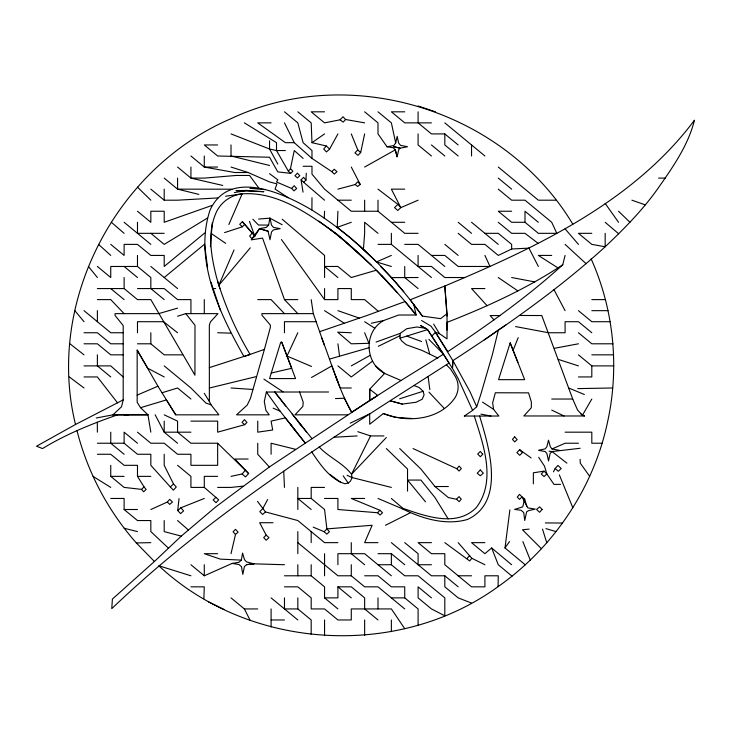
<?xml version="1.0" encoding="UTF-8"?>
<svg xmlns="http://www.w3.org/2000/svg" width="731" height="731" viewBox="0 0 731 731"><rect width="100%" height="100%" fill="white"/><g stroke="black" fill="none" stroke-linecap="round" stroke-linejoin="round"><path stroke-width="1.1" d="M428.859 339.312L443.516 354.151L449.017 363.079C331.947 438.024 212.62 512.129 111.761 608.649L112.4 599.073L154.415 561.49L181.251 536.115L215.746 506.903L269.355 466.972L369.722 400.579L369.758 389.12L384.625 373.431L401.017 380.495L443.516 354.151L427.58 329.608L420.499 325.478L427.58 329.608L452.462 368.387L458.163 378.585L472.61 410.393L464.377 416.04M421.577 320.489L431.007 326.154L435.448 332.294L452.909 360.611L452.462 368.387L452.909 360.611C506.026 325.98 558.274 289.586 605.167 246.767C623.991 228.94 642.412 210.336 657.434 189.146C672.319 167.911 688.163 145.606 694.45 120.222C633.22 202.067 536.691 247.343 444.813 286.013L447.016 313.681L440.61 318.652L422.408 316.121C392.446 274.481 355.531 237.337 311.909 210.053L311.982 197.717M431.829 336.114L435.448 332.294L439.514 333.701L447.016 338.864L447.016 313.681M311.909 210.053C283.546 193.258 229.388 168.139 210.062 210.044C193.468 260.081 219.803 313.645 243.98 356.582L264.421 349.372L270.342 327.406L270.342 325.067L262.018 315.289L261.862 313.636L313.307 313.636L324.345 345.178M190.928 575.79L158.819 565.767C249.18 650.252 397.993 659.426 498.076 586.646L498.268 575.79L484.909 575.79L484.909 586.838L471.541 586.838L444.813 564.734L444.813 553.696L431.454 553.696L418.095 542.649L431.454 542.649M203.867 598.716L204.287 586.838L190.928 586.838M324.262 218.359L324.555 211.241M370.389 255.905L350.99 238.315L337.247 227.359L337.914 211.241M305.969 180.109L303.566 177.331L301.081 179.863L303.639 182.266L305.969 180.109L306.271 173.229M591.123 258.838C609.197 299.143 616.544 344.009 612.724 387.987A247.215 247.215 0 0 1 607.735 421.129C594.011 487.641 553.522 547.683 498.076 586.646M572.83 224.216C504.993 110.774 351.099 61.98 231.014 118.678C116.192 167.746 45.395 302.205 75.503 424.492L36.55 446.202L42.526 448.569C65.982 434.196 91.603 423.898 117.499 414.861L112.903 414.833L96.264 418.013M150.833 432.176L147.945 414.806L140.553 407.706L137.163 402.306L137.163 350.094L157.923 386.206L175.723 414.833L218.889 414.833L211.003 404.782L209.368 401.483L209.349 367.638L250.121 354.444C235.702 330.439 224.39 304.425 216.586 277.524C211.158 256.179 206.864 232.449 216.568 211.661A32.466 32.466 0 0 1 242.144 193.87C277.944 191.321 309.35 214.448 336.909 234.285C366.103 258.29 392.565 285.474 416.131 315.006L398.66 315.024L383.674 320.534L371.366 323.248M391.368 266.468L376.474 261.936L363.398 249.454L364.641 233.326L364.641 222.288L378 233.326M210.382 246.758L212.273 222.845M177.706 510.549L180.868 507.798L183.609 510.868L180.584 513.619L177.706 510.549L179.022 498.588M525.287 564.835L505.002 547.948L509.882 509.909M190.928 564.734L204.287 575.79L232.129 563.418L238.918 562.303L241.349 560.11L242.564 553.065L244.51 559.708L246.594 561.92L253.849 563.829L284.469 564.734M244.766 224.271L242.372 226.802L239.722 224.326L242.372 221.676L252.286 232.97L249.646 236.067L251.912 238.717L259.523 228.629L266.349 227.378L268.615 225.084L269.876 218.149L282.175 224.719M524.62 498.926L522.766 506.83L514.633 509.406L521.121 510.284L523.743 512.605L524.739 520.472L526.649 511.819L528.568 510.658L535.284 509.096L527.855 507.926L521.998 496.888L519.494 494.339L517.265 497.08L519.503 499.383L521.998 496.888L524.62 498.926L526.74 506.181M479.582 416.04C488.938 446.604 505.797 501.685 467.529 519.449C445.91 525.708 422.326 518.736 402.735 508.959L402.863 508.319L391.368 498.46M437.887 358.08L422.125 350.469L406.235 344.749L401.602 340.829L399.985 338.206L400.25 333.354L406.765 328.712L416.816 326.995L425.369 328.228M290.481 168.623L292.893 171.228L290.636 173.338L288.389 171.246L290.481 168.623L294.246 150.54L303.109 158.399M351.282 133.91L357.742 149.91L354.946 152.88L357.962 155.356L360.657 152.605L364.641 133.91M328.566 391.999L266.367 392.026L264.284 401.483L265.892 410.393L269.227 414.833L236.552 414.833L247.242 405.047L250.395 398.505L264.421 349.372M387.055 146.767L393.781 145.56L395.69 142.965L397.189 136.322L398.596 142.947L400.506 145.332L407.532 146.748L400.104 148.146L393.881 146.748L400.104 148.146L398.806 149.617L397.097 156.772L395.307 149.855L393.196 147.753L387.055 146.767L378 133.91L378 122.863L364.641 111.816M505.971 324.866L498.414 329.973L492.374 354.617L480.76 394.576L476.722 406.747L472.61 410.393M231.014 553.696L235.492 534.452L238.096 532.159L235.537 529.326L233.07 531.748L235.492 534.452M177.569 308.153L158.664 313.636L115.059 313.636L115.059 315.463L123.192 325.569L123.192 399.93L121.52 406.765L112.903 414.833L147.945 414.806L112.903 414.833M435.448 332.294L447.811 351.629C487.76 324.993 527.234 297.151 562.751 264.786L565.081 255.421M271.256 373.029L269.575 378.576L295.543 378.576L281.709 342.117L280.722 342.272L271.256 373.029L291.724 368.296L281.709 342.117M510.174 342.903L498.551 379.663L524.666 379.663L510.174 342.903L517.895 362.402M513.061 350.414L518.215 337.621M234.039 249.947L218.834 285.282L250.294 247.827M228.858 224.518L242.144 193.861L225.559 196.246M297.828 332.751L286.981 356.024L311.497 366.459M383.921 435.932L370.562 435.932L351.52 474.245L352.104 477.571L350.487 481.108L348.258 483.054L344.858 483.721C329.763 479.061 320.178 464.322 311.653 451.877M553.468 471.851L555.176 468.452L557.954 465.437L561.225 468.534L558.237 471.303L555.176 468.452M383.674 320.534C363.545 331.445 364.687 363.106 384.625 373.431L375.752 366.048M267.647 499.538L262.804 508.566L259.807 511.663L262.63 514.496L265.49 511.938L297.828 520.545L324.555 542.649L337.914 542.649M329.635 149.023L326.3 145.972L323.678 149.033L326.446 151.938L329.635 149.023L337.914 133.91M519.412 315.463L541.781 315.536L572.729 399.035L577.563 410.082L582.443 415.226L591.808 399.035M270.013 218.14L271.512 225.102L273.504 227.432L280.174 228.648L273.357 229.945L271.503 232.001L270.004 239.731L268.049 231.234L259.523 228.629L254.808 236.241L251.912 238.717M505.002 547.948L509.498 541.57M458.182 542.649L471.806 558.283L469.667 560.933L444.813 542.649M456.829 468.717L459.123 466.076L461.343 468.571L459.05 471.047L456.829 468.717L413.061 448.56M466.926 558.639L469.686 555.459M231.014 476.365L242.135 473.962L245.351 470.252L217.646 443.224L190.928 443.224L177.569 432.176L177.569 421.129L164.201 414.833M167.344 502.042L169.693 499.374L172.461 501.996L169.711 504.399L167.344 502.042L150.833 509.507M355.202 184.541L357.651 181.818L360.228 184.376L357.678 186.496L355.202 184.541L337.914 189.146M248.147 459.031L234.788 459.031L248.604 473.56L245.488 476.904L242.135 473.962M456.51 499.273L459.013 496.605L461.27 499.209L459.169 501.667L456.51 499.273L448.35 497.573L434.991 486.526L420.901 469.019L399.702 448.56M519.65 449.702L516.908 452.626L519.695 455.303L522.354 452.8L519.65 449.702L531.126 457.944M364.641 122.863L345.617 119.509L343.15 122.132L340.098 119.811L324.555 122.863L311.187 111.816L324.555 111.816M291.614 188.434L294.173 185.72L296.649 188.47L294.026 190.882L291.614 188.434L276.51 181.992L277.78 179.771L269.547 173.695M386.343 437.513L351.52 474.245C342.885 462.933 328.758 457.368 319.127 446.915M340.098 119.811L342.994 116.75L345.617 119.509M313.206 527.142L324.153 531.72L326.885 528.897L372.134 525.269L364.641 542.649L378 542.649M331.837 171.666L334.195 169.245L337.028 171.703L334.268 174.051L331.837 171.666L311.982 158.399L294.246 142.673L284.469 122.863M560.558 484.379L553.961 484.379L546.861 473.944L544.056 471.148L541.251 473.999L544.065 476.585L546.861 473.944L544.494 466.14L538.683 457.323M244.711 424.684L246.95 422.436L244.483 419.631L242.034 422.408L244.711 424.684L217.646 432.176L217.646 421.129L190.928 421.129M110.746 465.318L110.746 476.365L124.115 487.413L141.531 489.368L144.034 486.892L137.483 476.365L137.483 465.318L124.115 465.318L110.746 454.262L97.387 454.262M266.166 535.11L263.699 537.541L266.13 540.236L268.99 537.678L266.166 535.11L259.669 522.72L273.029 522.72M377.516 512.742L379.983 510.311L382.532 512.742L380.074 515.035L377.516 512.742L337.914 509.507L337.914 498.46L324.555 498.46M215.91 497.299L213.16 499.986L216.011 502.69L218.715 499.83L204.287 487.413L190.928 487.413L190.928 476.365L177.569 465.318M173.512 483.949L176.262 487.02L173.366 490.154L170.35 486.965L173.512 483.949L164.201 465.318L164.201 454.262M404.727 189.146L391.368 189.146L400.816 207.631L397.947 204.388L394.512 207.613L397.765 210.473L400.816 207.631L418.095 200.193M253.904 563.765L246.612 564.643L244.419 566.552L242.82 574.356L241.486 566.644L239 564.542L232.129 563.418M511.636 564.734L491.643 547.948L484.909 553.696L471.541 542.649L484.909 542.649M446.449 364.888L450.643 369.128L455.532 376.94A20.377 20.377 0 0 1 455.212 397.417C439.834 420.325 407.121 423.103 383.309 413.563L369.703 424.254L369.694 413.892L350.231 423.148M204.643 233.043L164.201 266.468L164.201 255.421L150.833 255.421L137.483 244.382L124.115 244.382L124.115 255.421L110.746 244.382M150.833 266.468L164.201 277.524L204.543 244.2L207.595 267.93M372.6 361.096L351.282 376.94L337.914 365.893M484.333 339.924L498.414 329.973M297.828 111.816L311.187 122.863L311.982 142.673L324.555 133.91M369.722 400.579L377.708 395.434L369.685 389.194L369.722 400.579L401.017 380.495M447.016 330.12L447.052 322.344C487.239 306.691 526.704 288.626 562.751 264.786M321.704 337.859C331.381 362.731 338.508 388.819 351.62 412.202L374.025 397.755M207.33 218.121L164.201 244.382L150.833 233.326M311.497 377.507L331.892 365.893L340.207 387.987L351.282 387.987M364.641 167.052L395.307 149.855L397.097 156.772M351.282 365.893L370.05 355.385M75.503 424.492L123.192 399.875M385.493 525.269L410.31 512.797M378.32 346.302L399.738 335.831M538.354 266.468L528.952 248.129L511.636 249.006L498.268 255.421L484.909 244.382L471.541 244.382L458.182 233.326M580.122 448.277L552.051 451.566L550.151 453.403L548.533 460.959L546.834 453.375L545.171 451.566L538.5 450.296L545.088 448.898L546.834 446.851L548.515 440.208L550.361 446.86L552.033 448.953L565.081 443.224L578.449 443.224M376.474 261.936L391.368 255.421M137.163 395.124L157.923 386.206M180.868 507.798L204.287 498.46M319.548 331.691L366.332 315.737L405.065 301.556L416.131 315.006L413.828 304.626M337.247 227.359L351.282 222.288M376.081 342.062L400.25 333.354M212.182 205.374L164.201 222.288L164.201 211.241L150.833 211.241L150.833 222.288L137.483 211.241M399.985 338.206L427.58 329.608M140.553 407.706L166.357 399.93L175.723 414.833M224.563 232.604L242.372 226.802M329.407 359.131L368.991 347.728M399.629 398.815L423.094 391.268L424.081 394.859L422.244 399.208L416.058 402.269L402.297 404.079L390.345 400.835L402.306 404.069M177.569 316.231L185.82 313.636L217.966 313.636L210.354 322.015L209.34 325.277L209.349 367.638M162.054 392.748L177.569 387.987L190.928 399.035M256.535 376.538L209.368 388.033M554.326 348.321L578.449 343.798M234.359 192.619L246.493 190.435L263.864 191.714L235.967 190.627L246.493 190.435M251.181 239.869L262.557 238.087L284.469 299.609L297.828 313.636M544.056 471.148L533.365 472.802L533.365 483.84M246.612 564.643L253.849 563.829M243.03 486.152L231.014 487.413L217.646 487.413M529.143 529.116L522.482 529.774L541.415 548.689M258.628 219.072L269.876 218.149M402.863 508.319C425.616 516.205 456.372 527.563 476.128 507.753C496.687 481.345 483.337 444.411 474.291 416.04M217.948 197.927L177.569 200.193L164.201 200.193L150.833 189.146M333.775 437.266L357.194 435.932M577.819 388.609L612.724 387.987M335.456 398.578L344.338 398.231L351.62 412.202M76.983 430.55C87.437 472.052 107.987 510.878 136.322 542.932L150.833 542.649M380.97 266.852L391.46 277.616L418.095 277.524M124.115 414.833L128.428 414.806M404.727 111.816L391.368 111.816L404.727 122.863L431.454 122.863M271.1 122.863L257.741 122.863L285.382 142.673L294.246 142.673M458.182 144.957L444.813 133.91L431.454 133.91L418.095 122.863L418.095 111.816M217.646 144.957L204.287 144.957L217.646 155.995L269.547 157.238L277.78 171.904L290.636 173.338M285.382 150.54L276.51 150.54L269.547 149.014L231.014 133.91M303.109 166.275L311.982 166.275L311.982 174.124L324.555 189.146L351.282 211.241L378 211.241L404.727 233.326L418.095 233.326M217.646 167.052L204.287 167.052L190.928 155.995M288.051 197.644L275.066 189.073L276.948 183.883L269.547 181.918L248.12 172.516L234.752 172.516L204.287 167.052L204.287 155.995M658.613 178.099L665.393 178.099M337.914 200.193L351.282 200.193M556.044 200.193L538.354 200.193L498.268 167.052M511.636 211.241L498.268 211.241L511.636 222.288L524.995 222.288L538.354 233.326L556.821 233.326L551.713 222.288L524.995 200.193L511.636 200.193L498.268 189.146M391.368 222.288L404.727 222.288M164.201 233.326L137.483 233.326L124.115 222.288M484.909 233.326L498.268 233.326L511.636 244.382L511.636 249.006M591.808 233.326L578.449 233.326L591.808 244.382L605.167 246.767L605.167 233.326M378 244.382L391.368 244.382L431.454 277.524M404.727 244.382L418.095 244.382L444.813 266.468M431.454 255.421L444.813 255.421L458.182 266.468L490.008 266.468L484.909 255.421M551.713 255.421L538.354 255.421L557.917 267.893M164.201 299.609L150.833 288.571L150.833 277.524L137.483 266.468L110.746 266.468L110.746 277.524L97.387 266.468M464.953 277.524L444.813 277.524L431.454 266.468L418.095 266.468L418.095 255.421M97.387 288.571L124.115 288.571L137.483 299.609L150.833 299.609L194.93 375.158L194.994 325.258L185.82 313.636M137.483 288.571L164.201 288.571L177.569 299.609L190.928 299.609L190.928 313.636M212.785 288.571L215.654 288.571M484.909 288.571L471.541 288.571L487.12 305.75M97.387 299.609L110.746 299.609L124.115 313.636M257.741 299.609L271.1 299.609L284.469 313.636M284.469 299.609L297.828 299.609M281.444 239.521L324.555 299.609L337.914 299.609L337.914 288.571L351.282 288.571L351.282 299.609L364.641 299.609L378.43 311.397M591.808 299.609L605.423 299.609M591.808 310.666L607.991 310.666M500.123 315.573L490.117 315.573L494.037 319.895M316.057 321.704L284.469 321.704L284.469 332.751M610.166 321.704L591.808 321.704L578.449 310.666M84.028 332.751L97.387 332.751L110.746 343.798L123.192 343.798M123.192 332.751L110.746 332.751L84.028 310.666M84.028 343.798L97.387 343.798L110.746 354.846L123.192 354.846M137.483 343.798L150.833 343.798L164.201 354.846L182.796 354.846M612.989 343.798L591.808 343.798L578.449 332.751M591.808 354.846L613.501 354.846M84.028 365.893L110.746 365.893L123.192 376.94M578.449 354.846L591.808 365.893L613.757 365.893M84.028 376.94L97.387 376.94L117.527 402.845M578.449 376.94L591.808 376.94L591.808 365.893M551.713 399.035L572.729 399.035M347.636 414.833L295.013 414.833L302.881 406.399L303.201 402.178L299.518 391.871M464.304 416.04L498.825 416.04L493.617 409.406L482.506 402.096M580.944 414.139L584.48 415.985L523.844 415.966L531.318 407.752L531.373 402.032L528.55 392.858L495.335 392.766L492.648 402.872L493.617 409.406M190.928 432.176L164.201 432.176L155.146 414.806M565.081 432.176L591.808 432.176L591.808 443.224L602.216 443.224M97.387 443.224L124.115 443.224L137.483 454.262L150.833 454.262L150.833 465.318L170.35 486.965M110.746 476.365L124.115 476.365M137.483 476.365L150.833 476.365M217.646 476.365L204.287 476.365L204.287 487.413M434.991 486.526L448.35 486.526M324.555 487.413L311.187 487.413L311.187 498.46L324.555 509.507L326.885 528.897L329.443 531.729L326.839 534.151L324.153 531.72M110.746 498.46L124.115 498.46L124.115 509.507L137.483 520.545L150.833 520.545L150.833 531.601L168.331 548.058M311.187 498.46L297.828 498.46L311.187 509.507M364.641 498.46L351.282 498.46L379.983 510.311M124.115 509.507L137.483 509.507M217.646 553.696L204.287 553.696L220.287 559.124L241.349 560.11M378 553.696L391.368 553.696L404.727 564.734M378 564.734L391.368 564.734L404.727 575.79L418.095 575.79L444.813 597.876L444.813 615.794L431.454 608.932L418.095 597.876L418.095 586.838L431.454 597.876M431.454 564.734L418.095 564.734L391.368 542.649M284.469 575.79L311.187 575.79L324.555 586.838L324.555 597.876L337.914 608.932M404.727 608.932L378 586.838L364.641 586.838L351.282 575.79L337.914 575.79L297.828 542.649M364.641 575.79L378 575.79L391.368 586.838L404.727 586.838L404.727 597.876L418.095 608.932L418.095 625.069M458.182 586.838L444.813 575.79L431.454 575.79L418.095 564.734L418.095 553.696L404.727 542.649M458.182 575.79L471.541 575.79M284.469 586.838L297.828 586.838L311.187 597.876L311.187 608.932L324.555 608.932L337.914 619.97L351.282 619.97L351.282 608.932L391.368 608.932L404.727 628.697M324.555 597.876L337.914 597.876L337.914 586.838L351.282 586.838L364.641 597.876L364.641 608.932L378 619.97M391.368 597.876L404.727 597.876M231.014 597.876L244.373 608.932L257.741 608.932M311.187 634.362L311.187 619.97L297.828 608.932L284.469 608.932L284.469 597.876M271.1 619.97L284.469 619.97M231.937 189.201L177.569 189.146L164.201 178.099M268.615 225.084L258.472 225.038L252.835 219.227M545.353 522.921L562.623 523.04M217.646 332.751L230.877 333.153M351.282 332.751L337.685 332.185L351.282 343.798L368.927 343.314L364.641 332.751M231.014 387.987L252.798 389.459M412.129 418.516L395.279 417.291L383.309 413.563M249.874 188.324L265.207 189.649M549.063 451.219L552.051 451.566L566.9 463.152M515.538 326.574L548.597 332.751L565.081 332.751L565.081 321.704L578.449 321.704L591.808 332.751M480.879 414.139L490.967 416.04M552.033 448.953L559.389 450.333M511.636 277.524L534.827 281.919M311.982 142.673L326.3 145.972M222.745 185.455L190.928 178.099L177.569 167.052M269.547 165.462L231.014 155.995L231.014 144.957M198.859 194.382L177.569 189.146L177.569 178.099M295.498 449.291L271.1 443.224L271.1 454.262M391.368 487.413L352.104 477.571L347.079 475.333M124.188 528.275L137.483 531.601M181.251 536.115L164.201 531.601L164.201 520.545M545.929 528.623L555.925 531.538M259.523 228.629L268.049 231.234M435.457 111.816L418.095 105.977M231.014 167.052L248.12 172.516M558.219 359.369L578.449 365.893M357.788 431.683L370.562 435.932M211.003 404.782L205.895 403.046L190.928 387.987L164.201 365.893M631.895 200.193L645.254 204.854M337.914 310.666L359.296 318.104M406.801 336.141L421.568 341.496M582.443 415.226L584.48 415.985M414.212 385.621L419.119 387.503L423.094 391.268M471.541 603.066L458.182 597.876L444.813 586.838L444.813 575.79M568.672 387.987L584.371 394.512M378 498.46L402.735 508.959M273.111 408.154L280.083 411.133L305.275 443.132L285.346 417.885L271.1 421.129L272.681 429.983L257.741 432.176L257.741 421.129M551.713 410.082L563.994 415.985M208.408 601.796L224.161 609.49M471.806 558.283L484.909 564.734M164.201 376.94L147.763 368.269L137.163 350.094M244.373 122.863L276.51 142.673L276.51 150.54L288.389 171.246M93.056 476.365L110.746 487.413M324.555 310.666L344.228 323.203M364.641 321.704L374.765 328.219M263.882 379.133L283.061 391.862M498.268 277.524L517.84 290.892M211.405 233.582L225.705 243.386M318.88 221.091L336.909 234.285L363.892 258.016M329.791 474.346L340.938 482.615M69.299 376.94L84.028 387.987M538.354 243.505L524.995 233.326L511.636 233.326L498.268 222.288M378 189.146L397.947 204.388M69.938 343.798L84.028 354.846M177.569 332.751L163.589 321.704L137.483 321.704L137.483 332.751M329.855 229.168L344.219 240.6L371.202 265.088M498.268 178.099L511.636 189.146M458.182 155.995L444.813 144.957L444.813 133.91M444.813 244.382L458.182 255.421M164.201 277.524L177.569 288.571M110.746 288.571L124.115 299.609M177.569 443.224L164.201 432.176L164.201 421.129M124.115 454.262L110.746 443.224L110.746 432.176M444.813 122.863L484.909 155.995M538.354 222.288L524.995 211.241L524.995 222.288M431.454 144.957L444.813 155.995M378 111.816L391.368 122.863L395.69 142.965M431.454 155.995L418.095 144.957L418.095 133.91M471.541 222.288L498.268 244.382M458.182 222.288L471.541 233.326M284.469 111.816L297.828 122.863L303.109 142.673L311.982 150.54L311.982 158.399M418.095 288.571L404.727 277.524L404.727 266.468M337.914 277.524L324.555 266.468L337.914 266.468L351.282 277.524L376.374 270.205L397.308 292.72M150.833 244.382L137.483 233.326L137.483 222.288M124.115 266.468L137.483 277.524M391.368 575.79L364.641 553.696L337.914 553.696L337.914 564.734M364.641 564.734L351.282 553.696L351.282 542.649M110.746 376.94L97.387 365.893L97.387 354.846M337.914 586.838L351.282 597.876M137.483 432.176L150.833 443.224L164.201 443.224L177.569 454.262L190.928 454.262L190.928 465.318L217.646 465.318L217.646 443.224M137.483 443.224L124.115 432.176L124.115 443.224M271.1 597.876L297.828 619.97M512.029 576.183L498.268 564.734L491.643 547.948M605.167 222.288L618.654 233.783M303.639 182.266L324.555 200.193M282.175 219.199L324.555 255.421L324.555 277.524M111.377 222.288L124.115 233.326M177.569 520.545L188.443 530.03M98.539 244.382L110.746 255.421M565.081 244.382L586.079 263.699M357.742 149.91L360.657 152.605M358.848 245.15L363.398 249.454M618.536 211.241L629.958 222.288M386.343 448.56L407.532 469.019L407.532 491.113M137.483 187.154L150.833 200.193M154.415 561.49L136.322 542.932M245.351 470.252L248.604 473.56M392.383 287.128L381.418 275.322M428.996 392.172L444.357 408.547M269.355 466.972L257.741 454.262L257.741 443.224M242.372 221.676L254.808 236.241L249.472 221.329M391.46 277.616L403.768 291.724M141.531 489.368L143.623 491.789L146.127 489.432L144.034 486.892M565.081 228.849L578.449 244.382M74.845 310.666L84.028 321.704M425.524 501.832L407.532 480.066L420.901 480.066L434.991 497.573L448.149 518.846M285.629 406.052L274.637 391.853L312.018 438.719M88.414 266.468L97.387 277.524M292.208 414.139L306.609 432.167M265.49 511.938L257.513 501.42M297.828 421.129L301.711 426.219M422.408 316.121L410.192 299.801L444.813 286.013L447.025 316.094M290.609 424.364L297.005 432.907M259.002 188.278L249.554 175.458L236.186 175.458L204.287 178.099L190.928 178.099L190.928 167.052M266.367 392.026L280.083 411.133M589.707 476.365L580.259 463.152L580.122 459.324M605.167 203.41L618.536 222.288M343.159 475.844L348.258 483.054M204.287 393.333L209.368 401.483M452.928 360.63L469.987 391.706L476.722 406.747M433.629 324.162L439.514 333.701M277.78 164.046L269.547 149.014L269.547 140.8M553.961 289.65L565.081 310.666M351.282 167.052L360.228 184.376M244.373 608.932L250.048 620.116M559.334 474.858L572.812 507.707M522.857 541.57L530.313 560.129M336.022 376.94L337.914 382.103M220.524 310.666L210.985 282.175M217.628 281.481L219.894 288.571M542.512 529.116L546.751 542.713M425.835 339.814L429.645 353.767M301.081 179.863L303.036 192.152M311.187 299.609L313.307 313.636M337.914 343.798L339.522 355.851M428.128 376.703L429.819 389.577M283.729 471.212L284.469 487.413M97.305 422.207L97.387 432.176M471.541 144.957L471.541 155.995M391.368 233.326L391.368 244.382M391.368 553.696L391.368 564.734M391.368 619.97L391.368 631.611M378 200.193L378 211.241M378 597.876L378 608.932M364.641 200.193L364.641 211.241M364.641 619.97L364.641 635.33M351.282 564.734L351.282 575.79M324.555 288.571L324.555 299.609M324.555 553.696L324.555 575.79M324.555 619.97L324.555 635.632M311.187 531.601L311.187 542.649M311.187 564.734L311.187 575.79M297.828 487.413L297.828 509.507M297.828 531.601L297.828 553.696M297.828 564.734L297.828 575.79M297.828 597.876L297.828 608.932M271.1 608.932L271.1 626.997M204.287 299.609L204.287 313.636M204.287 564.734L204.287 575.79M164.201 189.146L164.201 200.193M150.833 332.751L150.833 343.798M137.483 255.421L137.483 266.468M124.115 277.524L124.115 288.571M97.387 310.666L97.387 321.704M514.642 436.864L512.468 439.358L514.688 441.899L517.146 439.532L514.642 436.864M482.716 454.198L480.404 456.738L477.672 454.006L480.294 451.438L482.716 454.198M542.174 509.47L539.569 512.285L536.554 509.425L539.652 506.857L542.174 509.47M480.294 469.969L477.224 473.231L480.285 475.753L483.346 473.185L480.294 469.969M297.398 173.229L294.922 175.714L297.48 177.935L299.801 175.678L297.398 173.229"/></g></svg>
